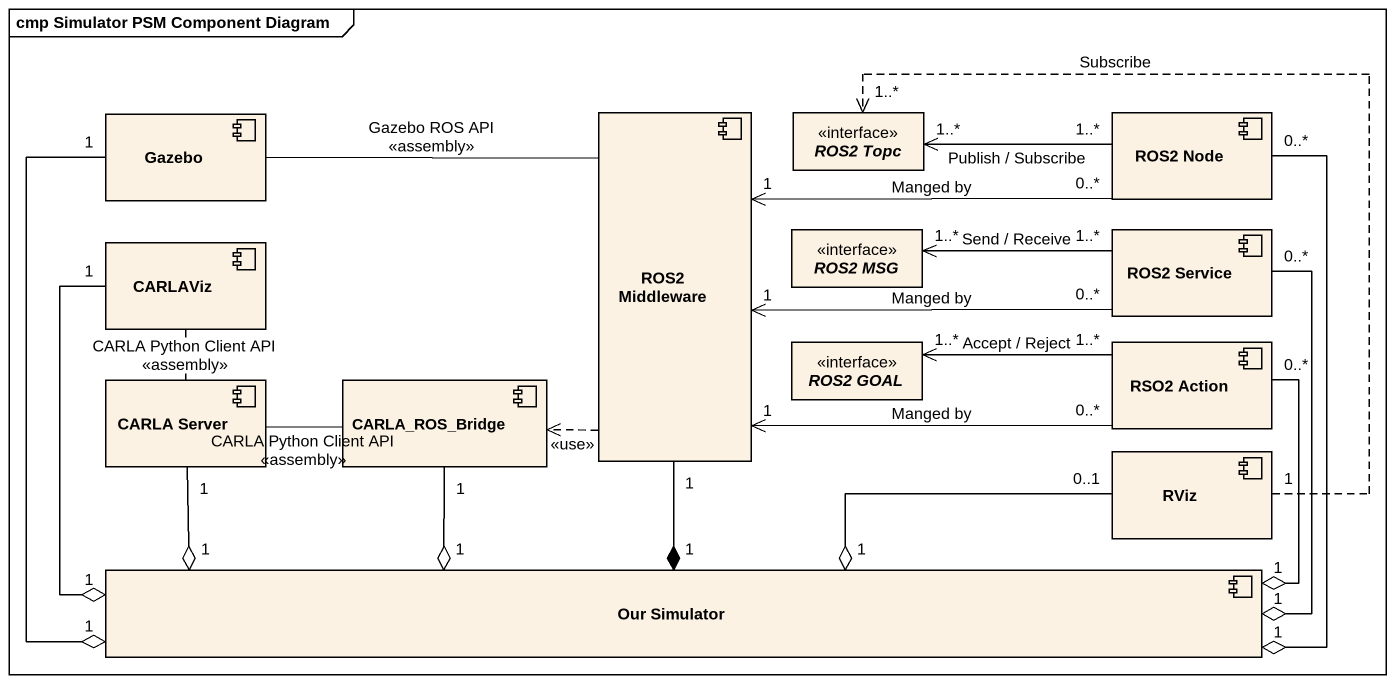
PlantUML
@startuml
mainframe cmp Simulator PSM Component Diagram
allowmixing
hide circle
hide empty members
component Gazebo
component "ROS2 Middleware" as ROS2_Middleware
interface "ROS2 Topc" as ROS2_Topc
component "ROS2 Node" as ROS2_Node
component CARLAViz
interface "ROS2 MSG" as ROS2_MSG
component "ROS2 Service" as ROS2_Service
interface "ROS2 GOAL" as ROS2_GOAL
component "RSO2 Action" as RSO2_Action
component "CARLA Server" as CARLA_Server
component CARLA_ROS_Bridge
component RViz
component "Our Simulator" as Our_Simulator
Gazebo "1" --o "1" Our_Simulator
ROS2_Middleware -left- Gazebo : Gazebo ROS API\n<<assembly>>
ROS2_Middleware .left.> CARLA_ROS_Bridge : <<use>>
ROS2_Middleware "1" --* "1" Our_Simulator
ROS2_Node "0..*" -left-> "1" ROS2_Middleware : Manged by
ROS2_Node "1..*" -left-> "1..*" ROS2_Topc : Publish / Subscribe
ROS2_Node "0..*" --o "1" Our_Simulator
CARLAViz -- CARLA_Server : CARLA Python Client API\n<<assembly>>
CARLAViz "1" --o "1" Our_Simulator
ROS2_Service "0..*" -left-> "1" ROS2_Middleware : Manged by
ROS2_Service "1..*" -left-> "1..*" ROS2_MSG : Send / Receive
ROS2_Service "0..*" --o "1" Our_Simulator
RSO2_Action "0..*" -left-> "1" ROS2_Middleware : Manged by
RSO2_Action "1..*" -left-> "1..*" ROS2_GOAL : Accept / Reject
RSO2_Action "0..*" -left-o "1" Our_Simulator
CARLA_Server "1" -right-o "1" Our_Simulator
CARLA_ROS_Bridge -left- CARLA_Server : CARLA Python Client API\n<<assembly>>
CARLA_ROS_Bridge "1" --o "1" Our_Simulator
RViz "1" .up.> "1..*" ROS2_Topc : Subscribe
RViz "0..1" -left-o "1" Our_Simulator
@enduml
